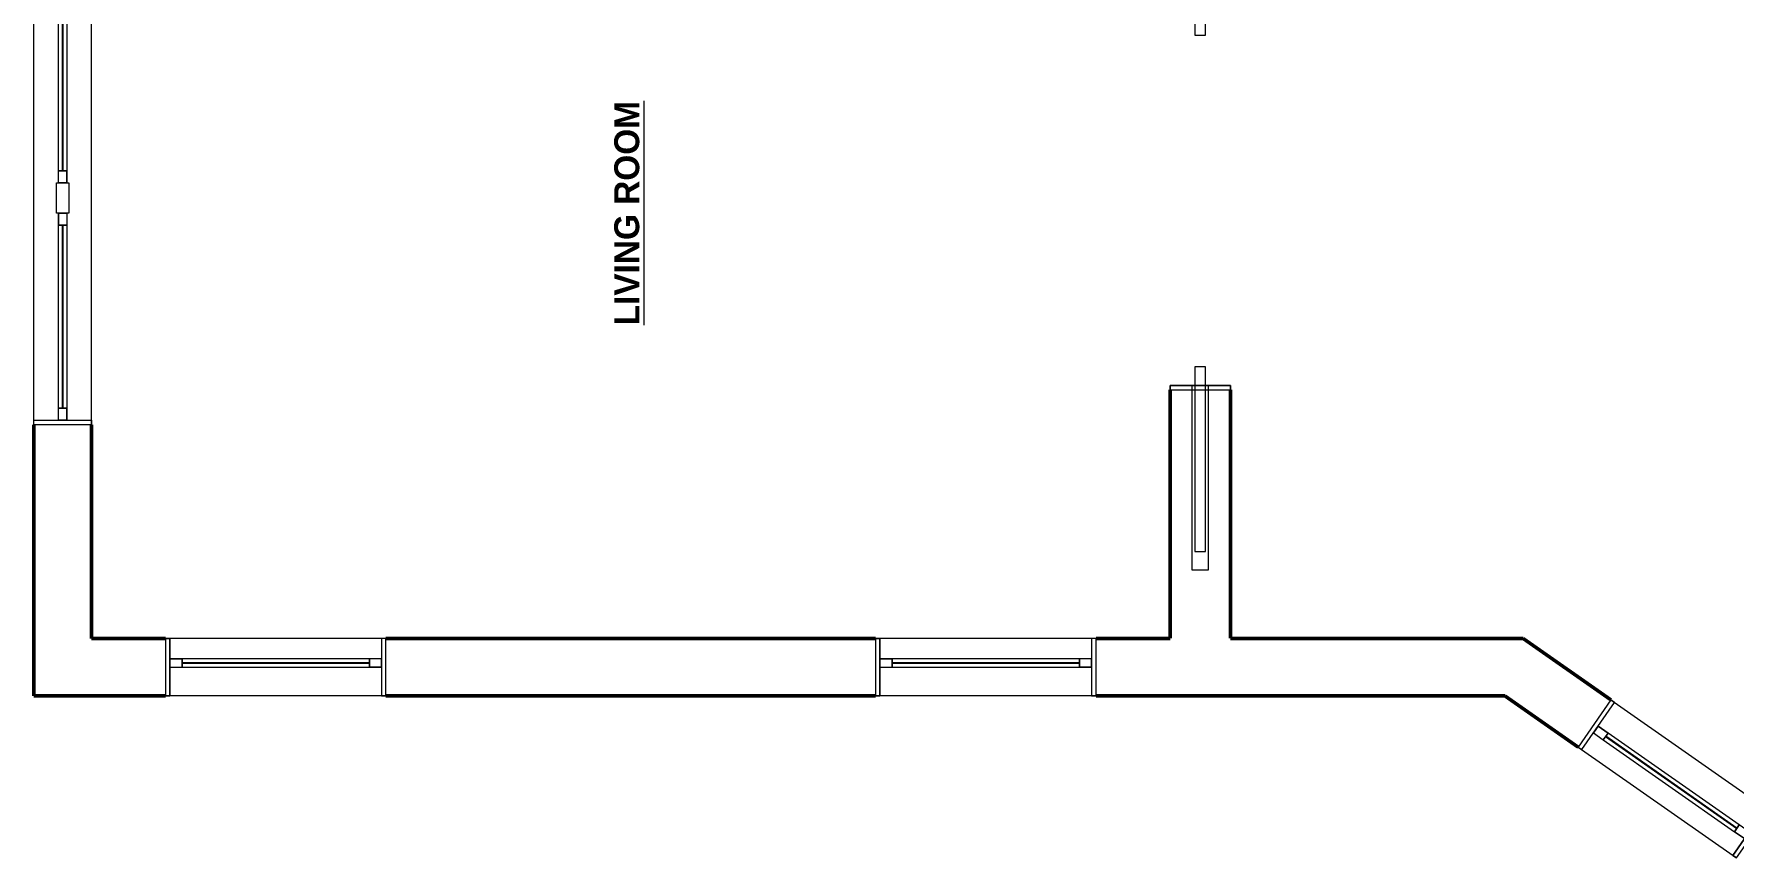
# Model space of a CAD drawing. Header units: inches. Extents: x -961 to 1381, y -1063 to 1035.
# Drawn here: x 274.8 to 556.1, y -894.7 to -758.4 of the extents above; entities that cross this region are included whole.
import ezdxf

# ---------------------------------------------------------------- set-up
doc = ezdxf.new("R2010")
doc.units = ezdxf.units.IN
doc.header["$LTSCALE"] = 0.2
doc.header["$MEASUREMENT"] = 0
for name, color, linetype, lineweight in [('_MD Elevations (2D)', 7, 'Continuous', 5), ('None', 7, 'Continuous', 5), ('Sills', 7, 'Continuous', 5)]:
    doc.layers.add(name, color=color, linetype=linetype, lineweight=lineweight)
doc.styles.add('Bradley Hand ITC TT-Bold', font='Bradley Hand ITC TT-Bold')

# ---------------------------------------------------------------- blocks, each defined once
blk = doc.blocks.new('Group-231')
at = {"layer": 'None', "color": 7, "linetype": 'Continuous', "lineweight": 5}
for points in [[(-37.5, 4.75), (-36.75, 4.75), (-36.75, -4.75), (-37.5, -4.75)], [(36.75, 4.75), (37.5, 4.75), (37.5, -4.75), (36.75, -4.75)]]:
    blk.add_lwpolyline(points, close=True, dxfattribs=at)
blk = doc.blocks.new('Group-232')
at = {"layer": 'None', "color": 7, "linetype": 'Continuous', "lineweight": 5}
for p, q in [((-37.5, 4.75), (-36.75, 4.75)), ((-36.75, 4.75), (-36.75, -4.75)), ((37.5, 4.75), (36.75, 4.75)), ((36.75, 4.75), (36.75, -4.75)), ((-37.5, -4.75), (-36.75, -4.75)), ((37.5, -4.75), (36.75, -4.75))]:
    blk.add_line(p, q, dxfattribs=at)
at = {"layer": 'None', "color": 7}
blk.add_blockref('Group-231', (0, 0), dxfattribs=at)
blk = doc.blocks.new('Group-233')
at = {"layer": 'None', "color": 7, "linetype": 'Continuous', "lineweight": 5}
for p, q in [((-36.75, 0.6875), (-36.75, -0.6875)), ((-2.5, 0.6875), (-2.5, -0.6875))]:
    blk.add_line(p, q, dxfattribs=at)
blk = doc.blocks.new('Group-234')
at = {"layer": 'None', "color": 7, "linetype": 'Continuous', "lineweight": 5}
for points in [[(-36.75, 0.6875), (-34.75, 0.6875), (-34.75, -0.6875), (-36.75, -0.6875)], [(-4.5, 0.6875), (-2.5, 0.6875), (-2.5, -0.6875), (-4.5, -0.6875)]]:
    blk.add_lwpolyline(points, close=True, dxfattribs=at)
blk = doc.blocks.new('Group-235')
at = {"layer": 'None', "color": 7, "linetype": 'Continuous', "lineweight": 5}
for p, q in [((-36.75, 0.6875), (-34.75, 0.6875)), ((-34.75, 0.6875), (-34.75, -0.6875)), ((-2.5, 0.6875), (-4.5, 0.6875)), ((-4.5, 0.6875), (-4.5, -0.6875)), ((-36.75, -0.6875), (-34.75, -0.6875)), ((-2.5, -0.6875), (-4.5, -0.6875))]:
    blk.add_line(p, q, dxfattribs=at)
blk.add_lwpolyline([(-34.75, 0.6875), (-4.5, 0.6875), (-4.5, -0.6875), (-34.75, -0.6875)], close=True, dxfattribs=at)
at = {"layer": 'None', "color": 7}
for name in ['Group-233', 'Group-234']:
    blk.add_blockref(name, (0, 0), dxfattribs=at)
blk = doc.blocks.new('Group-236')
at = {"layer": 'None', "color": 7, "linetype": 'Continuous', "lineweight": 5}
blk.add_lwpolyline([(-34.75, 0.025), (-4.5, 0.025), (-4.5, -0.025), (-34.75, -0.025)], close=True, dxfattribs=at)
blk = doc.blocks.new('Group-237')
at = {"layer": 'None', "color": 7, "linetype": 'Continuous', "lineweight": 5}
for p, q in [((-34.75, 0.025), (-4.5, 0.025)), ((-34.75, -0.025), (-4.5, -0.025))]:
    blk.add_line(p, q, dxfattribs=at)
at = {"layer": 'None', "color": 7}
blk.add_blockref('Group-236', (0, 0), dxfattribs=at)
blk = doc.blocks.new('Group-238')
at = {"layer": 'None', "color": 7, "linetype": 'Continuous', "lineweight": 5}
for p, q in [((2.5, 0.6875), (2.5, -0.6875)), ((36.75, 0.6875), (36.75, -0.6875))]:
    blk.add_line(p, q, dxfattribs=at)
blk = doc.blocks.new('Group-239')
at = {"layer": 'None', "color": 7, "linetype": 'Continuous', "lineweight": 5}
for points in [[(2.5, 0.6875), (4.5, 0.6875), (4.5, -0.6875), (2.5, -0.6875)], [(34.75, 0.6875), (36.75, 0.6875), (36.75, -0.6875), (34.75, -0.6875)]]:
    blk.add_lwpolyline(points, close=True, dxfattribs=at)
blk = doc.blocks.new('Group-240')
at = {"layer": 'None', "color": 7, "linetype": 'Continuous', "lineweight": 5}
for p, q in [((2.5, 0.6875), (4.5, 0.6875)), ((4.5, 0.6875), (4.5, -0.6875)), ((36.75, 0.6875), (34.75, 0.6875)), ((34.75, 0.6875), (34.75, -0.6875)), ((2.5, -0.6875), (4.5, -0.6875)), ((36.75, -0.6875), (34.75, -0.6875))]:
    blk.add_line(p, q, dxfattribs=at)
blk.add_lwpolyline([(4.5, 0.6875), (34.75, 0.6875), (34.75, -0.6875), (4.5, -0.6875)], close=True, dxfattribs=at)
at = {"layer": 'None', "color": 7}
for name in ['Group-238', 'Group-239']:
    blk.add_blockref(name, (0, 0), dxfattribs=at)
blk = doc.blocks.new('Group-241')
at = {"layer": 'None', "color": 7, "linetype": 'Continuous', "lineweight": 5}
blk.add_lwpolyline([(4.5, 0.025), (34.75, 0.025), (34.75, -0.025), (4.5, -0.025)], close=True, dxfattribs=at)
blk = doc.blocks.new('Group-242')
at = {"layer": 'None', "color": 7, "linetype": 'Continuous', "lineweight": 5}
for p, q in [((4.5, 0.025), (34.75, 0.025)), ((4.5, -0.025), (34.75, -0.025))]:
    blk.add_line(p, q, dxfattribs=at)
at = {"layer": 'None', "color": 7}
blk.add_blockref('Group-241', (0, 0), dxfattribs=at)
blk = doc.blocks.new('Group-243')
at = {"layer": 'Sills'}
for name in ['Group-235', 'Group-237', 'Group-240', 'Group-242']:
    blk.add_blockref(name, (0, 0), dxfattribs=at)
blk = doc.blocks.new('Window (2D)-9')
at = {"color": 7, "linetype": 'Continuous', "lineweight": 5}
blk.add_wipeout([(-37.5, 4.75), (37.5, 4.75), (37.5, -4.75), (-37.5, -4.75)], dxfattribs=at).dxf.layer = 'None'
at = {"layer": 'None', "color": 7, "linetype": 'Continuous', "lineweight": 5}
for p, q in [((-37.5, 4.75), (37.5, 4.75)), ((-37.5, -4.75), (37.5, -4.75))]:
    blk.add_line(p, q, dxfattribs=at)
blk.add_lwpolyline([(-2.5, 1), (2.5, 1), (2.5, -1), (-2.5, -1)], close=True, dxfattribs=at)
at = {"layer": 'None', "color": 7}
for name in ['Group-232', 'Group-243']:
    blk.add_blockref(name, (0, 0), dxfattribs=at)
blk = doc.blocks.new('Group-245')
at = {"layer": 'None', "color": 7, "linetype": 'Continuous', "lineweight": 5}
for p, q in [((-31.25, 5), (-31.25, -5)), ((31.25, 5), (31.25, -5))]:
    blk.add_line(p, q, dxfattribs=at)
blk = doc.blocks.new('Group-246')
at = {"layer": 'None', "color": 7, "linetype": 'Continuous', "lineweight": 5}
for points in [[(-31.25, 5), (-30.5, 5), (-30.5, -5), (-31.25, -5)], [(30.5, 5), (31.25, 5), (31.25, -5), (30.5, -5)]]:
    blk.add_lwpolyline(points, close=True, dxfattribs=at)
blk = doc.blocks.new('Group-247')
at = {"layer": 'None', "color": 7, "linetype": 'Continuous', "lineweight": 5}
for p, q in [((-31.25, 5), (-30.5, 5)), ((-30.5, 5), (-30.5, -5)), ((31.25, 5), (30.5, 5)), ((30.5, 5), (30.5, -5)), ((-31.25, -5), (-30.5, -5)), ((31.25, -5), (30.5, -5))]:
    blk.add_line(p, q, dxfattribs=at)
at = {"layer": 'None', "color": 7}
for name in ['Group-245', 'Group-246']:
    blk.add_blockref(name, (0, 0), dxfattribs=at)
blk = doc.blocks.new('Group-248')
at = {"layer": 'None', "color": 7, "linetype": 'Continuous', "lineweight": 5}
blk.add_lwpolyline([(-57.95, 0.875), (-27.45, 0.875), (-27.45, -0.875), (-57.95, -0.875)], close=True, dxfattribs=at)
blk = doc.blocks.new('Group-249')
at = {"layer": 'None', "color": 7, "linetype": 'Continuous', "lineweight": 5}
blk.add_lwpolyline([(27.45, 0.875), (57.95, 0.875), (57.95, -0.875), (27.45, -0.875)], close=True, dxfattribs=at)
blk = doc.blocks.new('Door (2D)-8')
at = {"layer": 'None', "color": 7, "linetype": 'Continuous', "lineweight": 5}
for points in [[(-61, 5), (-30.5, 5), (-30.5, 1.375), (-61, 1.375), (-61, -1.375), (-30.5, -1.375), (-30.5, -5), (-61, -5)], [(61, 5), (30.5, 5), (30.5, 1.375), (61, 1.375), (61, -1.375), (30.5, -1.375), (30.5, -5), (61, -5)]]:
    blk.add_lwpolyline(points, dxfattribs=at)
at = {"layer": 'None', "color": 7}
blk.add_blockref('Group-247', (0, 0), dxfattribs=at)
at = {"layer": 'Sills'}
for name in ['Group-248', 'Group-249']:
    blk.add_blockref(name, (0, 0), dxfattribs=at)
blk = doc.blocks.new('Group-305')
at = {"color": 7, "linetype": 'Continuous', "lineweight": 5}
for points in [[(-18.25, 4.75), (-17.5, 4.75), (-17.5, -4.75), (-18.25, -4.75)], [(17.5, 4.75), (18.25, 4.75), (18.25, -4.75), (17.5, -4.75)]]:
    blk.add_wipeout(points, dxfattribs=at).dxf.layer = 'None'
at = {"layer": 'None', "color": 7, "linetype": 'Continuous', "lineweight": 5}
for points in [[(-18.25, 4.75), (-17.5, 4.75), (-17.5, -4.75), (-18.25, -4.75)], [(17.5, 4.75), (18.25, 4.75), (18.25, -4.75), (17.5, -4.75)]]:
    blk.add_lwpolyline(points, close=True, dxfattribs=at)
blk = doc.blocks.new('Group-306')
at = {"layer": 'None', "color": 7}
blk.add_blockref('Group-305', (0, 0), dxfattribs=at)
at = {"layer": 'None', "color": 7, "linetype": 'Continuous', "lineweight": 5}
for p, q in [((-18.25, 4.75), (-17.5, 4.75)), ((-17.5, 4.75), (-17.5, -4.75)), ((18.25, 4.75), (17.5, 4.75)), ((17.5, 4.75), (17.5, -4.75)), ((-18.25, -4.75), (-17.5, -4.75)), ((18.25, -4.75), (17.5, -4.75))]:
    blk.add_line(p, q, dxfattribs=at)
blk = doc.blocks.new('Group-307')
at = {"layer": 'None', "color": 7, "linetype": 'Continuous', "lineweight": 5}
for p, q in [((-17.5, 1.375), (-17.5, 0)), ((17.5, 1.375), (17.5, 0))]:
    blk.add_line(p, q, dxfattribs=at)
blk = doc.blocks.new('Group-308')
at = {"color": 7, "linetype": 'Continuous', "lineweight": 5}
for points in [[(-17.5, 1.375), (-15.5, 1.375), (-15.5, 0), (-17.5, 0)], [(15.5, 1.375), (17.5, 1.375), (17.5, 0), (15.5, 0)]]:
    blk.add_wipeout(points, dxfattribs=at).dxf.layer = 'None'
at = {"layer": 'None', "color": 7, "linetype": 'Continuous', "lineweight": 5}
for points in [[(-17.5, 1.375), (-15.5, 1.375), (-15.5, 0), (-17.5, 0)], [(15.5, 1.375), (17.5, 1.375), (17.5, 0), (15.5, 0)]]:
    blk.add_lwpolyline(points, close=True, dxfattribs=at)
blk = doc.blocks.new('Group-309')
at = {"layer": 'None', "color": 7}
blk.add_blockref('Group-307', (0, 0), dxfattribs=at)
at = {"color": 7, "linetype": 'Continuous', "lineweight": 5}
blk.add_wipeout([(-15.5, 1.375), (15.5, 1.375), (15.5, 0), (-15.5, 0)], dxfattribs=at).dxf.layer = 'None'
at = {"layer": 'None', "color": 7, "linetype": 'Continuous', "lineweight": 5}
blk.add_lwpolyline([(-15.5, 1.375), (15.5, 1.375), (15.5, 0), (-15.5, 0)], close=True, dxfattribs=at)
at = {"layer": 'None', "color": 7}
blk.add_blockref('Group-308', (0, 0), dxfattribs=at)
at = {"layer": 'None', "color": 7, "linetype": 'Continuous', "lineweight": 5}
for p, q in [((-17.5, 1.375), (-15.5, 1.375)), ((-17.5, 0), (-15.5, 0)), ((-15.5, 1.375), (-15.5, 0)), ((17.5, 1.375), (15.5, 1.375)), ((15.5, 1.375), (15.5, 0)), ((17.5, 0), (15.5, 0))]:
    blk.add_line(p, q, dxfattribs=at)
blk = doc.blocks.new('Group-310')
at = {"color": 7, "linetype": 'Continuous', "lineweight": 5}
blk.add_wipeout([(-15.5, 0.7125), (15.5, 0.7125), (15.5, 0.6625), (-15.5, 0.6625)], dxfattribs=at).dxf.layer = 'None'
at = {"layer": 'None', "color": 7, "linetype": 'Continuous', "lineweight": 5}
blk.add_lwpolyline([(-15.5, 0.7125), (15.5, 0.7125), (15.5, 0.6625), (-15.5, 0.6625)], close=True, dxfattribs=at)
blk = doc.blocks.new('Group-311')
at = {"layer": 'None', "color": 7}
blk.add_blockref('Group-310', (0, 0), dxfattribs=at)
at = {"layer": 'None', "color": 7, "linetype": 'Continuous', "lineweight": 5}
for p, q in [((-15.5, 0.7125), (15.5, 0.7125)), ((-15.5, 0.6625), (15.5, 0.6625))]:
    blk.add_line(p, q, dxfattribs=at)
blk = doc.blocks.new('Window (2D)-14')
at = {"color": 7, "linetype": 'Continuous', "lineweight": 5}
blk.add_wipeout([(-18.25, 4.75), (18.25, 4.75), (18.25, -4.75), (-18.25, -4.75)], dxfattribs=at).dxf.layer = 'None'
at = {"layer": 'None', "color": 7}
blk.add_blockref('Group-306', (0, 0), dxfattribs=at)
at = {"layer": 'None', "color": 7, "linetype": 'Continuous', "lineweight": 5}
for p, q in [((-18.25, 4.75), (18.25, 4.75)), ((-18.25, -4.75), (18.25, -4.75))]:
    blk.add_line(p, q, dxfattribs=at)
at = {"layer": 'Sills'}
blk.add_blockref('Group-309', (0, 0), dxfattribs=at)
blk.add_blockref('Group-311', (0, 0), dxfattribs=at)
blk = doc.blocks.new('Group-313')
at = {"layer": 'None', "color": 7, "linetype": 'Continuous', "lineweight": 5}
for points in [[(-18.25, 4.75), (-17.5, 4.75), (-17.5, -4.75), (-18.25, -4.75)], [(17.5, 4.75), (18.25, 4.75), (18.25, -4.75), (17.5, -4.75)]]:
    blk.add_lwpolyline(points, close=True, dxfattribs=at)
blk = doc.blocks.new('Group-314')
at = {"layer": 'None', "color": 7, "linetype": 'Continuous', "lineweight": 5}
for p, q in [((-18.25, 4.75), (-17.5, 4.75)), ((-17.5, 4.75), (-17.5, -4.75)), ((18.25, 4.75), (17.5, 4.75)), ((17.5, 4.75), (17.5, -4.75)), ((-18.25, -4.75), (-17.5, -4.75)), ((18.25, -4.75), (17.5, -4.75))]:
    blk.add_line(p, q, dxfattribs=at)
at = {"layer": 'None', "color": 7}
blk.add_blockref('Group-313', (0, 0), dxfattribs=at)
blk = doc.blocks.new('Group-315')
at = {"layer": 'None', "color": 7, "linetype": 'Continuous', "lineweight": 5}
for p, q in [((-17.5, 1.375), (-17.5, 0)), ((17.5, 1.375), (17.5, 0))]:
    blk.add_line(p, q, dxfattribs=at)
blk = doc.blocks.new('Group-316')
at = {"layer": 'None', "color": 7, "linetype": 'Continuous', "lineweight": 5}
for points in [[(-17.5, 1.375), (-15.5, 1.375), (-15.5, 0), (-17.5, 0)], [(15.5, 1.375), (17.5, 1.375), (17.5, 0), (15.5, 0)]]:
    blk.add_lwpolyline(points, close=True, dxfattribs=at)
blk = doc.blocks.new('Group-317')
at = {"layer": 'None', "color": 7, "linetype": 'Continuous', "lineweight": 5}
for p, q in [((-17.5, 1.375), (-15.5, 1.375)), ((-17.5, 0), (-15.5, 0)), ((-15.5, 1.375), (-15.5, 0)), ((17.5, 1.375), (15.5, 1.375)), ((15.5, 1.375), (15.5, 0)), ((17.5, 0), (15.5, 0))]:
    blk.add_line(p, q, dxfattribs=at)
blk.add_lwpolyline([(-15.5, 1.375), (15.5, 1.375), (15.5, 0), (-15.5, 0)], close=True, dxfattribs=at)
at = {"layer": 'None', "color": 7}
for name in ['Group-315', 'Group-316']:
    blk.add_blockref(name, (0, 0), dxfattribs=at)
blk = doc.blocks.new('Group-318')
at = {"layer": 'None', "color": 7, "linetype": 'Continuous', "lineweight": 5}
blk.add_lwpolyline([(-15.5, 0.7125), (15.5, 0.7125), (15.5, 0.6625), (-15.5, 0.6625)], close=True, dxfattribs=at)
blk = doc.blocks.new('Group-319')
at = {"layer": 'None', "color": 7, "linetype": 'Continuous', "lineweight": 5}
for p, q in [((-15.5, 0.7125), (15.5, 0.7125)), ((-15.5, 0.6625), (15.5, 0.6625))]:
    blk.add_line(p, q, dxfattribs=at)
at = {"layer": 'None', "color": 7}
blk.add_blockref('Group-318', (0, 0), dxfattribs=at)
blk = doc.blocks.new('Window (2D)-15')
at = {"color": 7, "linetype": 'Continuous', "lineweight": 5}
blk.add_wipeout([(-18.25, 4.75), (18.25, 4.75), (18.25, -4.75), (-18.25, -4.75)], dxfattribs=at).dxf.layer = 'None'
at = {"layer": 'None', "color": 7, "linetype": 'Continuous', "lineweight": 5}
for p, q in [((-18.25, 4.75), (18.25, 4.75)), ((-18.25, -4.75), (18.25, -4.75))]:
    blk.add_line(p, q, dxfattribs=at)
at = {"layer": 'None', "color": 7}
blk.add_blockref('Group-314', (0, 0), dxfattribs=at)
at = {"layer": 'Sills'}
for name in ['Group-317', 'Group-319']:
    blk.add_blockref(name, (0, 0), dxfattribs=at)
blk = doc.blocks.new('Group-325')
at = {"layer": 'None', "color": 7, "linetype": 'Continuous', "lineweight": 5}
for points in [[(-16, 4.75), (-15.25, 4.75), (-15.25, -4.75), (-16, -4.75)], [(15.25, 4.75), (16, 4.75), (16, -4.75), (15.25, -4.75)]]:
    blk.add_lwpolyline(points, close=True, dxfattribs=at)
blk = doc.blocks.new('Group-326')
at = {"layer": 'None', "color": 7, "linetype": 'Continuous', "lineweight": 5}
for p, q in [((-16, 4.75), (-15.25, 4.75)), ((-15.25, 4.75), (-15.25, -4.75)), ((16, 4.75), (15.25, 4.75)), ((15.25, 4.75), (15.25, -4.75)), ((-16, -4.75), (-15.25, -4.75)), ((16, -4.75), (15.25, -4.75))]:
    blk.add_line(p, q, dxfattribs=at)
at = {"layer": 'None', "color": 7}
blk.add_blockref('Group-325', (0, 0), dxfattribs=at)
blk = doc.blocks.new('Group-327')
at = {"layer": 'None', "color": 7, "linetype": 'Continuous', "lineweight": 5}
for p, q in [((-15.25, 1.375), (-15.25, 0)), ((15.25, 1.375), (15.25, 0))]:
    blk.add_line(p, q, dxfattribs=at)
blk = doc.blocks.new('Group-328')
at = {"layer": 'None', "color": 7, "linetype": 'Continuous', "lineweight": 5}
for points in [[(-15.25, 1.375), (-13.25, 1.375), (-13.25, 0), (-15.25, 0)], [(13.25, 1.375), (15.25, 1.375), (15.25, 0), (13.25, 0)]]:
    blk.add_lwpolyline(points, close=True, dxfattribs=at)
blk = doc.blocks.new('Group-329')
at = {"layer": 'None', "color": 7, "linetype": 'Continuous', "lineweight": 5}
for p, q in [((-15.25, 1.375), (-13.25, 1.375)), ((-15.25, 0), (-13.25, 0)), ((-13.25, 1.375), (-13.25, 0)), ((15.25, 1.375), (13.25, 1.375)), ((13.25, 1.375), (13.25, 0)), ((15.25, 0), (13.25, 0))]:
    blk.add_line(p, q, dxfattribs=at)
blk.add_lwpolyline([(-13.25, 1.375), (13.25, 1.375), (13.25, 0), (-13.25, 0)], close=True, dxfattribs=at)
at = {"layer": 'None', "color": 7}
for name in ['Group-327', 'Group-328']:
    blk.add_blockref(name, (0, 0), dxfattribs=at)
blk = doc.blocks.new('Group-330')
at = {"layer": 'None', "color": 7, "linetype": 'Continuous', "lineweight": 5}
blk.add_lwpolyline([(-13.25, 0.7125), (13.25, 0.7125), (13.25, 0.6625), (-13.25, 0.6625)], close=True, dxfattribs=at)
blk = doc.blocks.new('Group-331')
at = {"layer": 'None', "color": 7, "linetype": 'Continuous', "lineweight": 5}
for p, q in [((-13.25, 0.7125), (13.25, 0.7125)), ((-13.25, 0.6625), (13.25, 0.6625))]:
    blk.add_line(p, q, dxfattribs=at)
at = {"layer": 'None', "color": 7}
blk.add_blockref('Group-330', (0, 0), dxfattribs=at)
blk = doc.blocks.new('Window (2D)-16')
at = {"color": 7, "linetype": 'Continuous', "lineweight": 5}
blk.add_wipeout([(-16, 4.75), (16, 4.75), (16, -4.75), (-16, -4.75)], dxfattribs=at).dxf.layer = 'None'
at = {"layer": 'None', "color": 7, "linetype": 'Continuous', "lineweight": 5}
for p, q in [((-16, 4.75), (16, 4.75)), ((-16, -4.75), (16, -4.75))]:
    blk.add_line(p, q, dxfattribs=at)
at = {"layer": 'None', "color": 7}
blk.add_blockref('Group-326', (0, 0), dxfattribs=at)
at = {"layer": 'Sills'}
for name in ['Group-329', 'Group-331']:
    blk.add_blockref(name, (0, 0), dxfattribs=at)
blk = doc.blocks.new('Group-361')
at = {"layer": 'None', "color": 7, "insert": (370.85, -788), "char_height": 4.1288, "width": 63, "attachment_point": 2, "rotation": 90, "line_spacing_factor": 1.337445, "style": 'Bradley Hand ITC TT-Bold'}
blk.add_mtext('{\\LLIVING ROOM\\P}', dxfattribs=at)
at = {"color": 7, "linetype": 'Continuous', "lineweight": 5}
for points in [[(462.82, -817.25), (472.82, -817.25), (472.82, -858.35), (462.82, -858.35)], [(274.82, -823), (284.32, -823), (284.32, -858.35), (274.82, -867.85)], [(414.07, -858.35), (414.07, -867.85), (333.07, -867.85), (333.07, -858.35)]]:
    blk.add_wipeout(points, dxfattribs=at).dxf.layer = 'None'
at = {"layer": 'None', "color": 7, "linetype": 'Continuous', "lineweight": 50}
for p, q in [((462.82, -817.25), (462.82, -858.35)), ((472.82, -817.25), (472.82, -858.35)), ((274.82, -823), (274.82, -867.85)), ((284.32, -823), (284.32, -858.35)), ((414.07, -858.35), (333.07, -858.35)), ((414.07, -867.85), (333.07, -867.85))]:
    blk.add_line(p, q, dxfattribs=at)
at = {"layer": 'None', "color": 7, "xscale": -1, "rotation": 90}
blk.add_blockref('Door (2D)-8', (467.82, -786), dxfattribs=at)
at = {"layer": 'None', "color": 7, "rotation": 90}
blk.add_blockref('Window (2D)-9', (279.57, -785.5), dxfattribs=at)
at = {"color": 7, "linetype": 'Continuous', "lineweight": 5}
for points in [[(296.57, -858.35), (296.57, -867.85), (274.82, -867.85), (284.32, -858.35)], [(521.23, -858.35), (518.23, -867.85), (450.57, -867.85), (450.57, -858.35)]]:
    blk.add_wipeout(points, dxfattribs=at).dxf.layer = 'None'
at = {"layer": 'None', "color": 7, "linetype": 'Continuous', "lineweight": 50}
for p, q in [((296.57, -858.35), (284.32, -858.35)), ((462.82, -858.35), (450.57, -858.35)), ((521.23, -858.35), (472.82, -858.35)), ((296.57, -867.85), (274.82, -867.85)), ((518.23, -867.85), (450.57, -867.85))]:
    blk.add_line(p, q, dxfattribs=at)
at = {"layer": 'None', "color": 7, "xscale": -1}
for name, p in [('Window (2D)-14', (314.82, -863.1)), ('Window (2D)-15', (432.32, -863.1))]:
    blk.add_blockref(name, p, dxfattribs=at)
at = {"color": 7, "linetype": 'Continuous', "lineweight": 5}
blk.add_wipeout([(518.23, -867.85), (521.23, -858.35), (535.78, -868.54), (530.33, -876.33)], dxfattribs=at).dxf.layer = 'None'
at = {"layer": 'None', "color": 7, "linetype": 'Continuous', "lineweight": 50}
for p, q in [((521.23, -858.35), (535.78, -868.54)), ((518.23, -867.85), (530.33, -876.33))]:
    blk.add_line(p, q, dxfattribs=at)
at = {"layer": 'None', "color": 7, "xscale": -1, "rotation": 145.0000000000001}
blk.add_blockref('Window (2D)-16', (546.16, -881.61), dxfattribs=at)
blk = doc.blocks.new('MD Elevations (2D)')
at = {"layer": 'None', "color": 7}
blk.add_blockref('Group-361', (0, 0), dxfattribs=at)

msp = doc.modelspace()

# ---------------------------------------------------------------- block references
at = {"layer": '_MD Elevations (2D)'}
msp.add_blockref('MD Elevations (2D)', (0, 0), dxfattribs=at)

doc.saveas('drawing.dxf')
